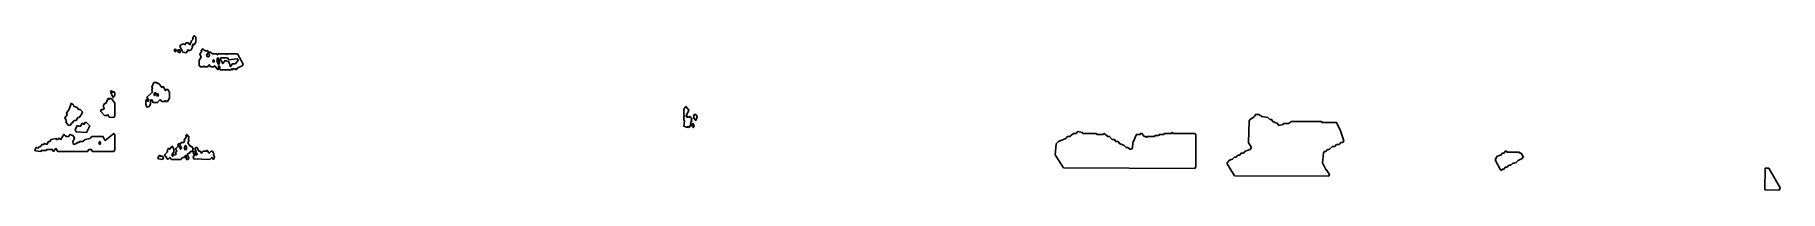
# Model space of a CAD drawing. Header units: millimetres. Extents: x 0 to 4779, y 0 to 425.
import ezdxf

# ---------------------------------------------------------------- set-up
doc = ezdxf.new("R2010")
doc.units = ezdxf.units.MM
doc.layers.add('C', color=7, linetype='Continuous')

msp = doc.modelspace()

# ---------------------------------------------------------------- linework, layer by layer
at = {"layer": 'C'}
for points in [[(384.3, 389.1), (386.9, 384.8), (384.3, 380.5), (381.7, 384.8), (384.3, 389.1)], [(398.6, 382.1), (396, 377.8), (390, 382), (392.6, 386.3), (396, 386.3), (398.6, 382.1)], [(399.2, 399.9), (407.6, 402.7), (410.9, 400), (414.2, 405.4), (419.3, 405.4), (424.3, 400), (429.2, 410.9), (433.3, 414.9), (431.7, 417.7), (435.9, 424.7), (440.2, 420.4), (440.2, 406.7), (436, 399.7), (434.3, 402.4), (430.2, 395.8), (431.9, 393), (427.7, 386.1), (420.9, 383.3), (419.3, 386), (414.3, 377.9), (405.1, 379.2), (396.7, 395.8), (399.2, 399.9)], [(462.6, 342.2), (461, 339.5), (452.6, 339.5), (450, 343.7), (450, 357.5), (455, 365.6), (451.7, 373.9), (456.7, 382.1), (455, 384.8), (459.3, 389), (466, 383.5), (472.7, 383.5), (475.2, 379.3), (470.2, 371.1), (472.7, 367.1), (475.9, 367.1), (478.3, 371.1), (475, 376.6), (479.3, 380.8), (486, 375.3), (497.7, 375.3), (499.3, 372.6), (502.6, 375.3), (522.7, 375.3), (524.3, 372.7), (525.9, 375.3), (554.3, 375.3), (570.2, 346.5), (567.7, 342.3), (556, 336.8), (550.9, 331.2), (549.2, 334.1), (544.3, 334.1), (540.9, 331.3), (539.3, 334), (537.7, 331.3), (507.6, 331.3), (505, 335.5), (506.7, 338.3), (504.3, 342.2), (501.9, 338.3), (503.6, 335.5), (501, 331.2), (492.6, 342.2), (491, 339.5), (480.9, 339.5), (477.6, 344.9), (472.7, 339.5), (464.2, 339.5), (462.6, 342.2)], [(489.3, 350.8), (491.7, 354.7), (489.3, 358.6), (486.9, 354.7), (489.3, 350.8)], [(498.6, 360.2), (500.2, 357.4), (498.6, 354.7), (502.6, 345.3), (505, 349.2), (503.3, 354.7), (505, 357.4), (501, 364.1), (498.6, 360.2)], [(527.6, 364.2), (509.3, 364.2), (506.9, 360.2), (514.3, 348), (520.9, 356.2), (531, 353.4), (536, 339.9), (540.9, 347.9), (549.2, 347.9), (556.7, 357.4), (554.2, 361.4), (530.9, 358.7), (527.6, 364.2)], [(320, 275.3), (321.7, 280.7), (320, 283.5), (325.9, 295.9), (334.3, 295.9), (336, 293.2), (339.3, 293.2), (347.6, 282.3), (351, 285), (357.6, 274.1), (359.2, 276.8), (364.3, 276.8), (368.6, 269.8), (368.6, 253.3), (362.7, 243.7), (359.2, 243.7), (357.6, 246.3), (356, 243.7), (347.6, 243.7), (342.6, 249.1), (336, 241), (324.2, 241), (319.3, 249.1), (316.9, 245.1), (316.9, 236.9), (312.7, 230), (306.7, 228.6), (303.4, 236.9), (303.4, 245.2), (306, 249.5), (309.3, 244), (311.7, 247.9), (306.7, 256.1), (321.7, 269.8), (320, 275.3)], [(199.3, 208), (197.7, 205.4), (190.9, 205.4), (180, 217.8), (182.6, 222), (187.6, 222), (190, 226), (186.7, 231.5), (190.9, 238.4), (194.2, 238.4), (200.9, 252.2), (202.6, 249.5), (204.2, 252.1), (209.3, 252.1), (218.6, 239.7), (218.6, 204.1), (216, 199.9), (203.4, 201.3), (199.3, 208)], [(206.7, 269.8), (209.3, 274.1), (212.6, 268.6), (216, 271.3), (218.6, 267.1), (218.6, 261.6), (214.3, 254.5), (206.7, 269.8)], [(325.2, 264.3), (327.6, 260.4), (331.7, 264.3), (329.3, 268.3), (325.2, 264.3)], [(336, 257.7), (338.3, 261.6), (336, 265.5), (333.6, 261.6), (336, 257.7)], [(86.7, 190.4), (81.7, 198.6), (88.3, 206.9), (86.7, 212.3), (93.4, 223.3), (99.2, 238.5), (104.4, 235.7), (107.7, 230.2), (116, 227.4), (119.3, 222), (124.3, 222), (130.2, 215.1), (127.7, 208.1), (121, 199.9), (117.7, 199.9), (112.7, 191.7), (107.7, 191.7), (96, 178), (90.1, 179.4), (85, 187.7), (86.7, 190.4)], [(1776.7, 193.1), (1776.7, 201.4), (1778.3, 204.1), (1776.7, 206.8), (1776.7, 223.3), (1782.6, 230.3), (1790.2, 220.5), (1783.6, 204.1), (1786, 200.2), (1787.6, 202.9), (1790.9, 200.1), (1792.6, 202.9), (1796, 200), (1798.6, 195.9), (1796.9, 193.1), (1798.6, 190.4), (1795.2, 184.9), (1796.9, 182.2), (1791, 172.5), (1787.6, 175.2), (1786, 172.5), (1776.7, 176.6), (1778.3, 190.4), (1776.7, 193.1)], [(1805, 201.4), (1803.3, 204.1), (1805.9, 208.3), (1809.3, 208.3), (1813.6, 201.4), (1809.3, 191.6), (1803.3, 198.6), (1805, 201.4)], [(3285.1, 39.7), (3265, 72.6), (3265, 75.4), (3270.9, 82.3), (3279.2, 85.1), (3284.2, 90.6), (3289.2, 90.6), (3294.2, 96), (3299.2, 96), (3302.6, 101.5), (3309.2, 101.5), (3314.2, 107), (3327.5, 112.4), (3330, 116.5), (3330, 119.2), (3323.3, 130.1), (3325, 190.4), (3327.5, 194.6), (3339.2, 202.8), (3342.6, 208.3), (3351, 208.3), (3359.3, 202.8), (3376, 200.1), (3381, 194.6), (3386, 194.6), (3389.4, 189.1), (3402.7, 183.6), (3406, 178.2), (3417.6, 180.9), (3419.2, 183.7), (3432.6, 183.7), (3440.9, 189.1), (3522.7, 189.1), (3524.3, 186.4), (3564.3, 186.4), (3575.2, 163.1), (3583.6, 135.6), (3581, 131.4), (3576, 131.4), (3571, 126), (3564.3, 126), (3559.3, 120.5), (3552.7, 120.5), (3544.3, 112.3), (3539.3, 112.3), (3534.3, 106.8), (3531, 106.8), (3528.5, 102.7), (3525.2, 75.4), (3536, 55), (3537.7, 55), (3545.2, 42.5), (3542.7, 38.3), (3285.1, 39.7)], [(7.6, 115.2), (12.6, 120.7), (15.9, 120.7), (19.2, 126.2), (24.2, 126.2), (25.9, 128.9), (32.6, 126.2), (37.6, 134.4), (40.9, 134.4), (44.2, 139.8), (57.7, 142.6), (59.3, 139.8), (62.6, 139.8), (64.2, 142.6), (67.7, 142.6), (70.9, 139.9), (79.3, 153.6), (86, 148.1), (92.6, 148.1), (95.9, 153.6), (104.3, 150.8), (108.6, 143.9), (103.6, 132.9), (106, 126.2), (114.2, 128.9), (115.9, 131.6), (120.9, 131.6), (122.6, 134.4), (130.9, 134.4), (137.6, 139.8), (150.9, 142.6), (155.9, 148.1), (186, 148.1), (192.6, 137.2), (216, 156.3), (218.6, 152.1), (218.6, 111), (216, 106.8), (157.6, 106.8), (154.2, 112.3), (147.7, 112.3), (144.3, 106.8), (62.6, 106.8), (57.6, 114.9), (50.9, 106.7), (47.6, 112.3), (32.7, 112.3), (31, 109.5), (17.7, 109.5), (16, 106.8), (1.7, 108.2), (0, 111), (4.3, 118), (7.6, 115.2)], [(115.9, 178.2), (124.2, 175.5), (129.2, 183.7), (132.7, 183.7), (134.3, 181), (137.6, 186.4), (141, 186.4), (150.2, 176.7), (141, 158.8), (113.4, 160.2), (110, 165.8), (115.9, 178.2)], [(384.3, 96.1), (386.7, 100), (385, 102.8), (388.3, 108.3), (385, 113.7), (393.3, 122), (391.7, 124.7), (394.3, 128.9), (397.6, 126.2), (400.9, 131.6), (407.6, 131.6), (410, 135.6), (408.3, 138.4), (415, 146.6), (413.3, 149.3), (415.9, 153.6), (421.9, 146.6), (420.2, 138.4), (421.9, 135.6), (418.6, 130.2), (426, 120.7), (429.3, 120.7), (433.6, 113.7), (431, 106.8), (426, 106.8), (422.7, 101.3), (419.3, 101.3), (416.9, 97.3), (421.9, 89.1), (419.3, 84.9), (415.9, 84.9), (413.3, 89.1), (415, 91.8), (412.6, 95.7), (409.3, 90.4), (404.3, 90.4), (399.3, 84.9), (374.2, 84.9), (369.3, 90.3), (364.3, 84.8), (355, 97.3), (363.3, 105.5), (361.7, 108.3), (365.9, 115.3), (369.3, 112.5), (376, 120.8), (380.2, 113.8), (380.2, 105.5), (375.2, 97.3), (377.6, 93.4), (380.9, 98.8), (384.3, 96.1)], [(1805.2, 176.7), (1802.6, 172.4), (1798.3, 176.7), (1802.6, 183.8), (1805.2, 176.7)], [(2816.7, 61.6), (2793.3, 97.3), (2796.7, 127.5), (2802.6, 134.4), (2822.6, 142.6), (2827.6, 148.1), (2834.2, 148.1), (2844.2, 156.3), (2850.9, 156.3), (2855.9, 161.8), (2867.7, 159), (2869.3, 156.3), (2906, 156.3), (2907.7, 153.5), (2924.2, 153.5), (2927.6, 156.3), (2937.7, 148.1), (2942.7, 148.1), (2949.3, 139.8), (2956, 139.8), (2959.3, 134.4), (2966, 134.4), (2969.4, 128.9), (2982.7, 123.4), (2987.7, 117.9), (2992.7, 117.9), (2997.7, 112.5), (3002.6, 112.5), (3005, 116.5), (3006.7, 130.2), (3015.9, 153.5), (3025.9, 153.5), (3027.6, 156.3), (3031, 156.3), (3037.7, 148.1), (3042.7, 148.1), (3044.3, 145.4), (3045.9, 148.1), (3065.9, 148.1), (3067.6, 150.8), (3077.6, 150.8), (3079.2, 153.5), (3090.9, 153.5), (3092.6, 156.3), (3112.6, 156.3), (3114.3, 159.1), (3117.7, 156.3), (3176, 156.3), (3178.6, 152.1), (3178.6, 64.4), (3176, 60.2), (2816.7, 61.6)], [(175.2, 130.2), (177.6, 126.2), (180, 130.2), (177.6, 134.1), (175.2, 130.2)], [(349.3, 93.3), (351.9, 89.1), (349.3, 84.9), (338.4, 86.3), (336.7, 89.1), (341, 96.1), (342.7, 93.3), (349.3, 93.3)], [(401.7, 116.5), (397.6, 123.1), (395.2, 119.2), (399.3, 112.6), (401.7, 116.5)], [(412.6, 109.8), (415, 113.8), (415, 119.2), (412.6, 123.1), (408.6, 116.5), (412.6, 109.8)], [(438.3, 113.7), (440.9, 117.9), (444.3, 117.9), (449.3, 107), (452.7, 107), (456, 101.6), (460.9, 107), (469.2, 107), (470.9, 109.8), (477.6, 101.6), (482.6, 107), (486, 107), (490.2, 100), (488.6, 97.3), (491.9, 91.8), (489.3, 84.8), (484.3, 90.3), (479.3, 84.9), (435, 86.3), (433.3, 91.8), (436.7, 97.3), (433.3, 102.8), (435.9, 107), (440.2, 102.8), (438.6, 100), (441, 96.1), (445, 100), (440, 105.5), (441.7, 108.3), (438.3, 113.7)], [(4013.4, 56.2), (3998.3, 83.6), (4004.2, 93.3), (4014.2, 96), (4017.6, 101.5), (4022.6, 101.5), (4025.9, 107), (4029.3, 107), (4031, 104.3), (4064.3, 104.3), (4066, 101.5), (4069.3, 101.5), (4075.2, 91.8), (4072.7, 87.6), (4061, 82.2), (4056, 76.7), (4046, 73.9), (4041, 68.5), (4036, 68.5), (4031, 63), (4026, 63), (4022.7, 57.5), (4017.7, 57.5), (4016, 54.7), (4013.4, 56.2)], [(4736.7, 1.4), (4737.5, 60.4), (4747.7, 60.4), (4778.6, 7), (4776, 0), (4736.7, 1.4)]]:
    msp.add_lwpolyline(points, close=True, dxfattribs=at)

doc.saveas('drawing.dxf')
